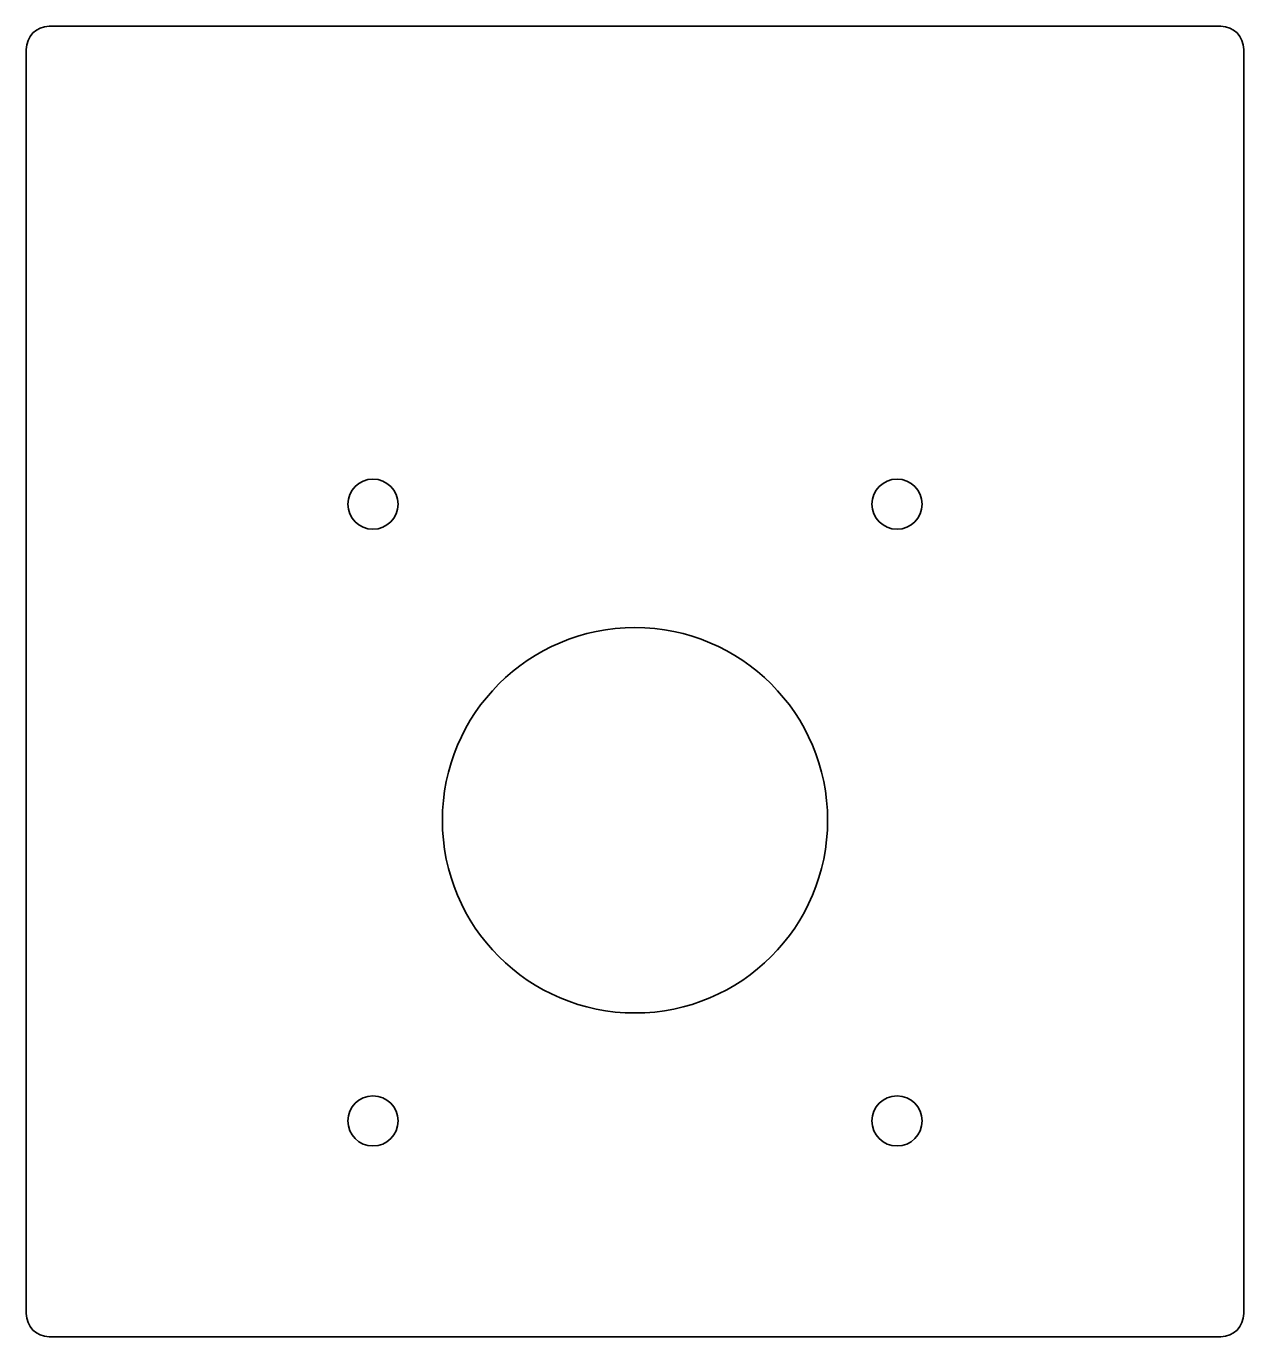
# Model space of a CAD drawing. Header units: inches. Extents: x 0 to 158, y 0 to 170.
import ezdxf

# ---------------------------------------------------------------- set-up
doc = ezdxf.new("R2010")
doc.units = ezdxf.units.IN
doc.header["$MEASUREMENT"] = 0
doc.layers.add('SIMUMAK Visible (ISO)', color=7, linetype='Continuous', lineweight=35)

# ---------------------------------------------------------------- blocks, each defined once
blk = doc.blocks.new('CD-INJOY-30-CES01_Sheet_CD-INJOY-30-CES01')
at = {"layer": 'SIMUMAK Visible (ISO)'}
for p, q in [((-76, 85), (76, 85)), ((-79, -82), (-79, 82)), ((79, 82), (79, -82)), ((76, -85), (-76, -85))]:
    blk.add_line(p, q, dxfattribs=at)
for centre, radius in [((-34, 23), 3.25), ((34, 23), 3.25), ((0, -18), 25), ((-34, -57), 3.25), ((34, -57), 3.25)]:
    blk.add_circle(centre, radius, dxfattribs=at)
at = {"layer": 'SIMUMAK Visible (ISO)', "extrusion": (0, 0, -1)}
for centre, start, end in [((76, 82), 0, 90), ((-76, 82), 90, 180), ((76, -82), 270, 360), ((-76, -82), 180, 270)]:
    blk.add_arc(centre, 3, start, end, dxfattribs=at)

msp = doc.modelspace()

# ---------------------------------------------------------------- block references
msp.add_blockref('CD-INJOY-30-CES01_Sheet_CD-INJOY-30-CES01', (79, 85))

doc.saveas('drawing.dxf')
